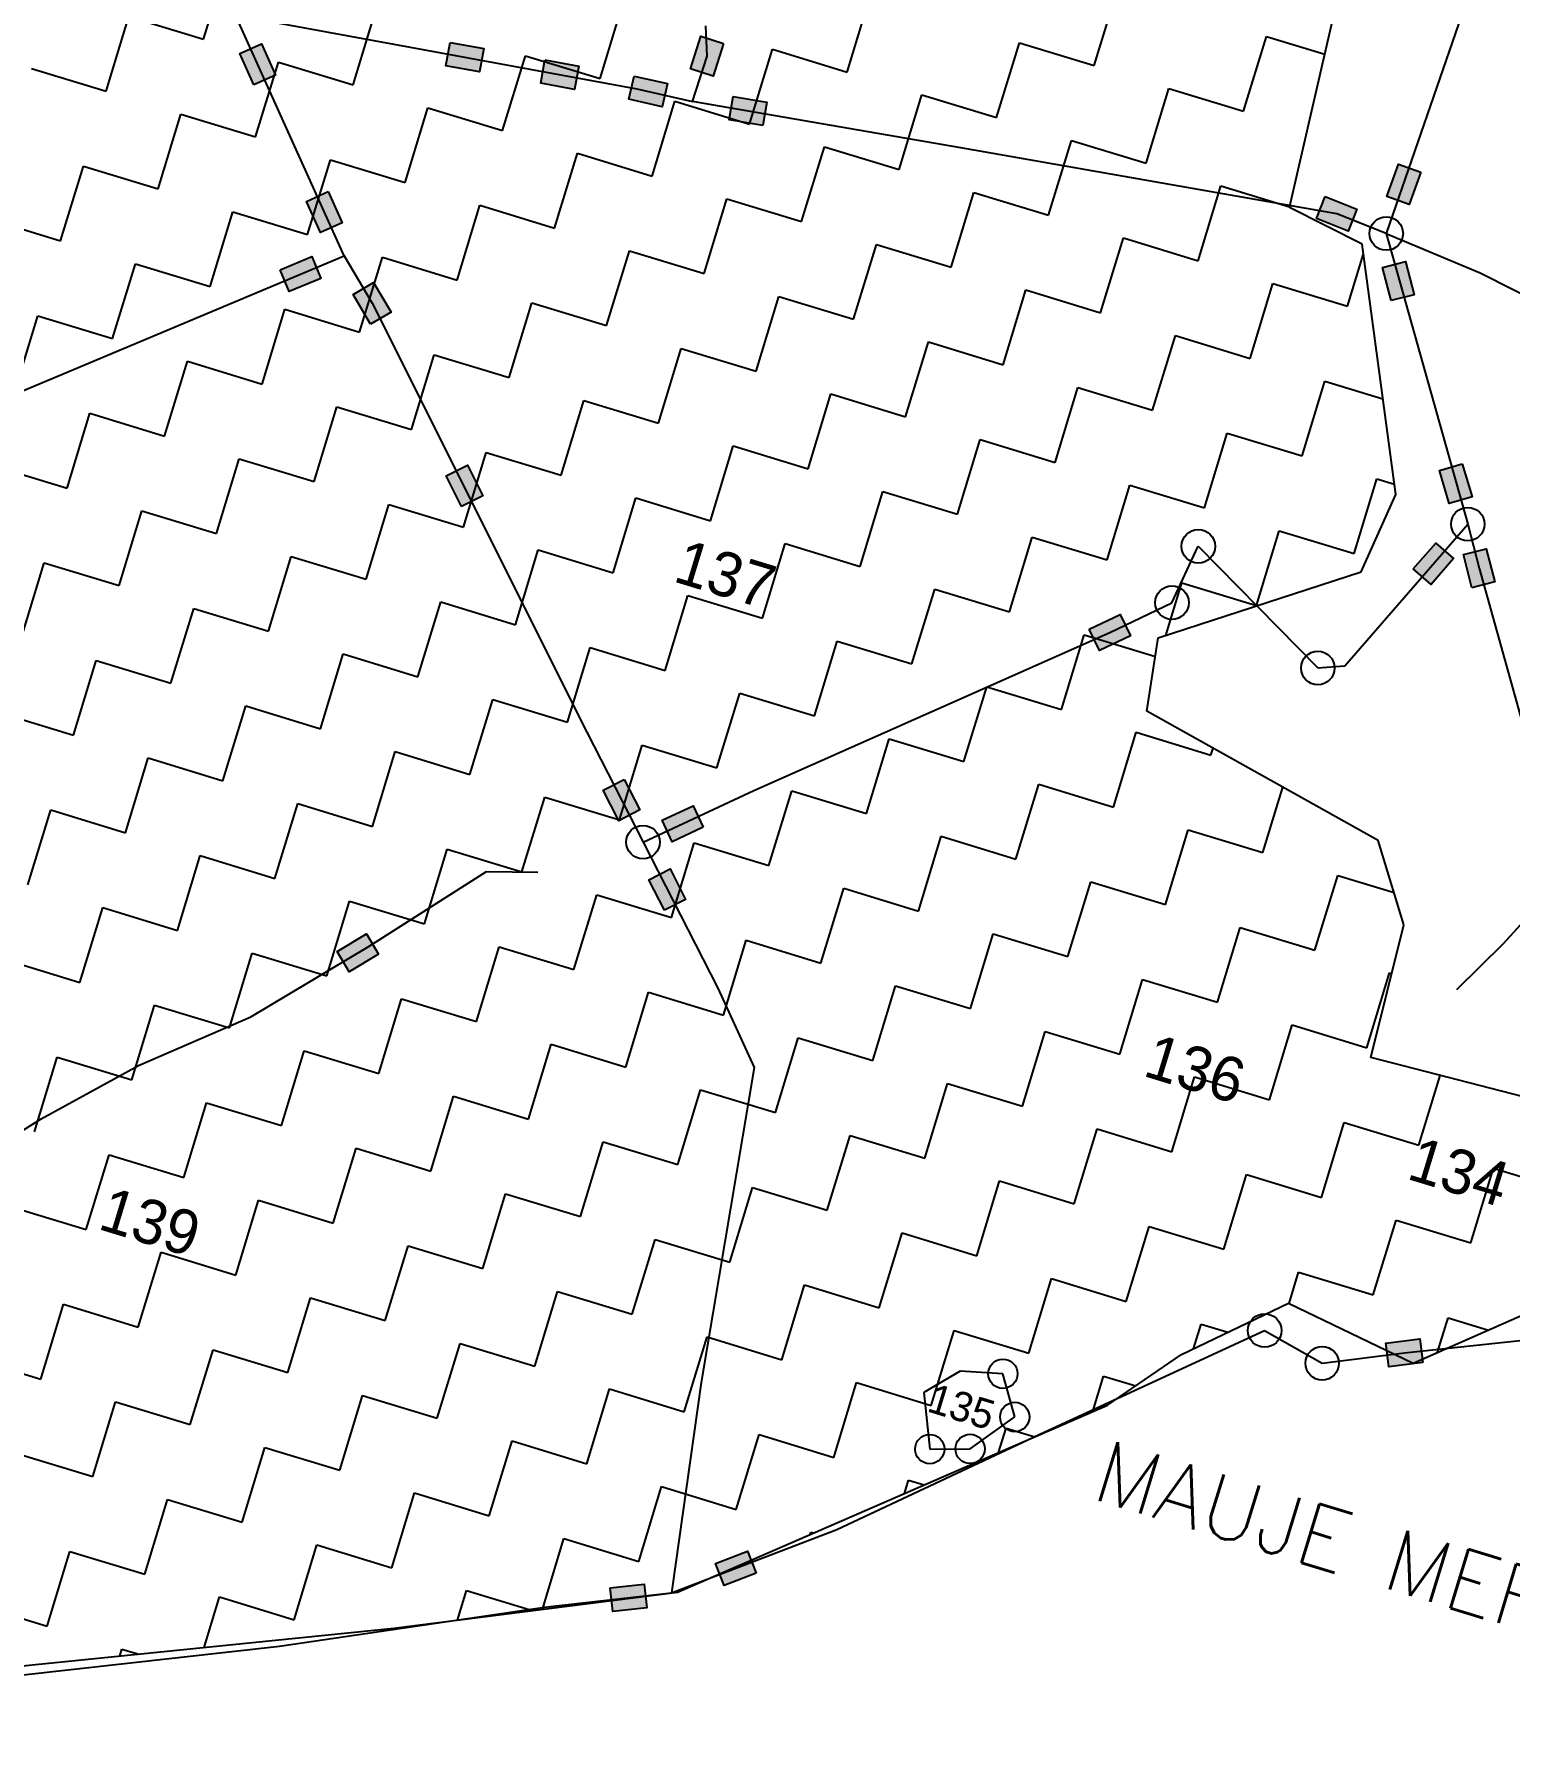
# Model space of a CAD drawing. Header units: metres. Extents: x 317586 to 322617, y 1862238 to 1866178.
# Drawn here: x 318844 to 319474, y 1862250 to 1862983 of the extents above; entities that cross this region are included whole.
import ezdxf

# ---------------------------------------------------------------- set-up
doc = ezdxf.new("R2010")
doc.units = ezdxf.units.M
for name, color, linetype in [('LINE_WATER', 4, 'Continuous'), ('POLY_HATCH', 12, 'Continuous'), ('POLY_PARCEL', 6, 'Continuous'), ('TEXT_MAPOUT', 7, 'Continuous'), ('TEXT_PARCEL', 7, 'Continuous'), ('V_BOUND_LINE', 7, 'Continuous')]:
    doc.layers.add(name, color=color, linetype=linetype)
doc.styles.get("Standard").update_dxf_attribs({"font": 'simplex.shx'})
doc.styles.add('TEXT_MAP', font='')
doc.styles.get('TEXT_MAP').set_extended_font_data('Kruti Dev 050')

msp = doc.modelspace()

# ---------------------------------------------------------------- hatches: boundary and pattern name
for points in [[(318940.78, 1862979.19), (318931.56, 1862975.03), (318937.57, 1862961.71), (318946.79, 1862965.87)], [(319033.83, 1862967.19), (319035.65, 1862977.14), (319021.27, 1862979.78), (319019.45, 1862969.83)], [(319123.94, 1862968.48), (319133.58, 1862965.42), (319138.01, 1862979.35), (319128.37, 1862982.42)], [(319074.37, 1862959.75), (319076.19, 1862969.7), (319061.81, 1862972.34), (319059.98, 1862962.39)], [(319111.85, 1862952.36), (319114.09, 1862962.22), (319099.83, 1862965.46), (319097.59, 1862955.6)], [(319142.11, 1862956.74), (319140.39, 1862946.78), (319154.8, 1862944.3), (319156.52, 1862954.26)], [(319421.19, 1862914.06), (319430.72, 1862910.66), (319435.63, 1862924.43), (319426.11, 1862927.83)], [(318966.04, 1862898.64), (318975.26, 1862902.8), (318969.24, 1862916.12), (318960.02, 1862911.96)], [(319404.68, 1862899.28), (319408.43, 1862908.67), (319394.85, 1862914.09), (319391.1, 1862904.7)], [(318966.14, 1862879.12), (318962.22, 1862888.45), (318948.74, 1862882.79), (318952.66, 1862873.46)], [(319429.17, 1862886.3), (319419.36, 1862883.81), (319422.97, 1862869.64), (319432.77, 1862872.13)], [(318988.66, 1862877.35), (318979.95, 1862872.21), (318987.39, 1862859.62), (318996.09, 1862864.77)], [(319028.74, 1862799.38), (319019.68, 1862794.88), (319026.19, 1862781.78), (319035.25, 1862786.28)], [(319447.84, 1862783.11), (319457.54, 1862785.98), (319453.39, 1862800), (319443.7, 1862797.13)], [(319449.66, 1862759.58), (319442.02, 1862766.21), (319432.44, 1862755.17), (319440.08, 1862748.53)], [(319463.63, 1862763.79), (319453.83, 1862761.29), (319457.45, 1862747.12), (319467.25, 1862749.62)], [(319311.68, 1862726.64), (319307.31, 1862735.76), (319294.13, 1862729.44), (319298.5, 1862720.32)], [(319093.31, 1862647.75), (319102.31, 1862652.35), (319095.65, 1862665.37), (319086.65, 1862660.76)], [(319111.79, 1862647.97), (319116.05, 1862638.8), (319129.31, 1862644.96), (319125.04, 1862654.13)], [(319115.18, 1862627.19), (319106.18, 1862622.59), (319112.83, 1862609.57), (319121.84, 1862614.18)], [(318973.05, 1862591.99), (318978.24, 1862583.31), (318990.79, 1862590.81), (318985.6, 1862599.49)], [(319420.81, 1862424.84), (319422.08, 1862414.81), (319436.58, 1862416.65), (319435.31, 1862426.69)], [(319134.63, 1862330.91), (319138.26, 1862321.47), (319151.91, 1862326.71), (319148.28, 1862336.16)], [(319105.27, 1862312), (319104.14, 1862322.05), (319089.61, 1862320.42), (319090.74, 1862310.37)]]:
    msp.add_hatch(color=256).paths.add_polyline_path(points)

# ---------------------------------------------------------------- linework, layer by layer
for points in [[(318937.57, 1862961.71), (318931.56, 1862975.03), (318940.78, 1862979.19), (318946.79, 1862965.87)], [(319021.27, 1862979.78), (319035.65, 1862977.14), (319033.83, 1862967.19), (319019.45, 1862969.83)], [(319138.01, 1862979.35), (319133.58, 1862965.42), (319123.94, 1862968.48), (319128.37, 1862982.42)], [(319061.81, 1862972.34), (319076.19, 1862969.7), (319074.37, 1862959.75), (319059.98, 1862962.39)], [(319099.83, 1862965.46), (319114.09, 1862962.22), (319111.85, 1862952.36), (319097.59, 1862955.6)], [(319154.8, 1862944.3), (319140.39, 1862946.78), (319142.11, 1862956.74), (319156.52, 1862954.26)], [(319435.63, 1862924.43), (319430.72, 1862910.66), (319421.19, 1862914.06), (319426.11, 1862927.83)], [(318969.24, 1862916.12), (318975.26, 1862902.8), (318966.04, 1862898.64), (318960.02, 1862911.96)], [(319394.85, 1862914.09), (319408.43, 1862908.67), (319404.68, 1862899.28), (319391.1, 1862904.7)], [(318948.74, 1862882.79), (318962.22, 1862888.45), (318966.14, 1862879.12), (318952.66, 1862873.46)], [(319422.97, 1862869.64), (319419.36, 1862883.81), (319429.17, 1862886.3), (319432.77, 1862872.13)], [(318987.39, 1862859.62), (318979.95, 1862872.21), (318988.66, 1862877.35), (318996.09, 1862864.77)], [(319026.19, 1862781.78), (319019.68, 1862794.88), (319028.74, 1862799.38), (319035.25, 1862786.28)], [(319453.39, 1862800), (319457.54, 1862785.98), (319447.84, 1862783.11), (319443.7, 1862797.13)], [(319432.44, 1862755.17), (319442.02, 1862766.21), (319449.66, 1862759.58), (319440.08, 1862748.53)], [(319457.45, 1862747.12), (319453.83, 1862761.29), (319463.63, 1862763.79), (319467.25, 1862749.62)], [(319294.13, 1862729.44), (319307.31, 1862735.76), (319311.68, 1862726.64), (319298.5, 1862720.32)], [(319095.65, 1862665.37), (319102.31, 1862652.35), (319093.31, 1862647.75), (319086.65, 1862660.76)], [(319129.31, 1862644.96), (319116.05, 1862638.8), (319111.79, 1862647.97), (319125.04, 1862654.13)], [(319112.83, 1862609.57), (319106.18, 1862622.59), (319115.18, 1862627.19), (319121.84, 1862614.18)], [(318990.79, 1862590.81), (318978.24, 1862583.31), (318973.05, 1862591.99), (318985.6, 1862599.49)], [(319436.58, 1862416.65), (319422.08, 1862414.81), (319420.81, 1862424.84), (319435.31, 1862426.69)], [(319151.91, 1862326.71), (319138.26, 1862321.47), (319134.63, 1862330.91), (319148.28, 1862336.16)], [(319089.61, 1862320.42), (319104.14, 1862322.05), (319105.27, 1862312), (319090.74, 1862310.37)]]:
    msp.add_lwpolyline(points, close=True)
for centre, radius in [((319420.92, 1862898.24), 7.15), ((319455.73, 1862774.28), 7.15), ((319340.7, 1862764.82), 7.15), ((319329.44, 1862740.77), 7.15), ((319391.7, 1862712.9), 7.15), ((319103.66, 1862638.61), 7.15), ((319369.01, 1862430.26), 7.15), ((319393.57, 1862416.28), 7.15), ((319257.26, 1862411.79), 6.26), ((319262.34, 1862393.36), 6.26), ((319226.07, 1862379.66), 6.26), ((319243.27, 1862379.76), 6.26)]:
    msp.add_circle(centre, radius)
at = {"layer": 'LINE_WATER'}
for p, q in [((318986.28, 1862594.01), (319036.91, 1862626.01)), ((319036.91, 1862626.01), (319058.72, 1862625.75)), ((319470.92, 1862595.42), (319497.01, 1862623.92)), ((318936.3, 1862564.14), (318986.28, 1862594.01)), ((319451.07, 1862575.75), (319470.92, 1862595.42)), ((318888.31, 1862543.34), (318936.3, 1862564.14)), ((318846.7, 1862520.6), (318888.31, 1862543.34)), ((318804.26, 1862493.85), (318846.7, 1862520.6))]:
    msp.add_line(p, q, dxfattribs=at)
at = {"layer": 'POLY_HATCH'}
for p, q in [((319379.55, 1862909.39), (319414.35, 1863059.5)), ((319410.68, 1862893.67), (319379.55, 1862909.39)), ((319424.98, 1862786.87), (319410.68, 1862893.67)), ((319410.25, 1862753.91), (319424.98, 1862786.87)), ((319323.57, 1862725.71), (319410.25, 1862753.91)), ((319318.72, 1862694.42), (319323.57, 1862725.71)), ((319417.52, 1862639.35), (319318.72, 1862694.42)), ((319428.39, 1862603.27), (319417.52, 1862639.35)), ((319414.28, 1862546.72), (319428.39, 1862603.27)), ((319479.47, 1862529.98), (319414.28, 1862546.72)), ((319333.5, 1862419.98), (319379.24, 1862441.93)), ((319379.24, 1862441.93), (319432.36, 1862416.38)), ((319432.36, 1862416.38), (319482.82, 1862438.46)), ((319301.94, 1862398.39), (319333.5, 1862419.98)), ((319118.32, 1862318.58), (319301.94, 1862398.39)), ((318997.35, 1862303.24), (319118.32, 1862318.58)), ((318766.89, 1862279.84), (318997.35, 1862303.24))]:
    msp.add_line(p, q, dxfattribs=at)
at = {"layer": 'POLY_HATCH', "linetype": 'Continuous'}
for p, q in [((318916.11, 1862981.11), (318925.83, 1863013.01)), ((319296.24, 1862969.89), (319305.96, 1863001.8)), ((319085.36, 1862964.41), (319095.08, 1862996.31)), ((319190.8, 1862967.15), (319200.52, 1862999.06)), ((318874.49, 1862958.92), (318884.21, 1862990.83)), ((318884.21, 1862990.83), (318916.11, 1862981.11)), ((318979.92, 1862961.66), (318989.65, 1862993.57)), ((319254.61, 1862947.71), (319264.33, 1862979.62)), ((319264.33, 1862979.62), (319296.24, 1862969.89)), ((319360.05, 1862950.45), (319369.77, 1862982.36)), ((319369.77, 1862982.36), (319394.7, 1862974.76)), ((319043.74, 1862942.22), (319053.46, 1862974.13)), ((319053.46, 1862974.13), (319085.36, 1862964.41)), ((319149.17, 1862944.97), (319158.9, 1862976.87)), ((319158.9, 1862976.87), (319190.8, 1862967.15)), ((318842.58, 1862968.64), (318874.49, 1862958.92)), ((318938.3, 1862939.48), (318948.02, 1862971.38)), ((318948.02, 1862971.38), (318979.92, 1862961.66)), ((319212.99, 1862925.52), (319222.71, 1862957.43)), ((319222.71, 1862957.43), (319254.61, 1862947.71)), ((319318.43, 1862928.27), (319328.15, 1862960.17)), ((319328.15, 1862960.17), (319360.05, 1862950.45)), ((319002.11, 1862920.04), (319011.83, 1862951.94)), ((319011.83, 1862951.94), (319043.74, 1862942.22)), ((319107.55, 1862922.78), (319117.27, 1862954.69)), ((319117.27, 1862954.69), (319149.17, 1862944.97)), ((318896.67, 1862917.29), (318906.39, 1862949.2)), ((318906.39, 1862949.2), (318938.3, 1862939.48)), ((319171.36, 1862903.34), (319181.08, 1862935.25)), ((319181.08, 1862935.25), (319212.99, 1862925.52)), ((319276.8, 1862906.08), (319286.52, 1862937.99)), ((319286.52, 1862937.99), (319318.43, 1862928.27)), ((318960.48, 1862897.85), (318970.2, 1862929.76)), ((318970.2, 1862929.76), (319002.11, 1862920.04)), ((319065.92, 1862900.6), (319075.64, 1862932.5)), ((319075.64, 1862932.5), (319107.55, 1862922.78)), ((318855.04, 1862895.11), (318864.77, 1862927.01)), ((318864.77, 1862927.01), (318896.67, 1862917.29)), ((319129.73, 1862881.15), (319139.45, 1862913.06)), ((319139.45, 1862913.06), (319171.36, 1862903.34)), ((319235.17, 1862883.9), (319244.89, 1862915.8)), ((319244.89, 1862915.8), (319276.8, 1862906.08)), ((319340.61, 1862886.64), (319350.33, 1862918.55)), ((319350.33, 1862918.55), (319379.6, 1862909.63)), ((318918.86, 1862875.67), (318928.58, 1862907.57)), ((318928.58, 1862907.57), (318960.48, 1862897.85)), ((319024.29, 1862878.41), (319034.02, 1862910.32)), ((319034.02, 1862910.32), (319065.92, 1862900.6)), ((318823.14, 1862904.83), (318855.04, 1862895.11)), ((319193.55, 1862861.71), (319203.27, 1862893.62)), ((319203.27, 1862893.62), (319235.17, 1862883.9)), ((319298.98, 1862864.46), (319308.7, 1862896.36)), ((319308.7, 1862896.36), (319340.61, 1862886.64)), ((318877.23, 1862853.48), (318886.95, 1862885.39)), ((318886.95, 1862885.39), (318918.86, 1862875.67)), ((318982.67, 1862856.23), (318992.39, 1862888.13)), ((318992.39, 1862888.13), (319024.29, 1862878.41)), ((319088.11, 1862858.97), (319097.83, 1862890.87)), ((319097.83, 1862890.87), (319129.73, 1862881.15)), ((319404.42, 1862867.2), (319411.23, 1862889.54)), ((319362.8, 1862845.01), (319372.52, 1862876.92)), ((319372.52, 1862876.92), (319404.42, 1862867.2)), ((319151.92, 1862839.53), (319161.64, 1862871.43)), ((319161.64, 1862871.43), (319193.55, 1862861.71)), ((319257.36, 1862842.27), (319267.08, 1862874.18)), ((319267.08, 1862874.18), (319298.98, 1862864.46)), ((318835.6, 1862831.3), (318845.32, 1862863.2)), ((318845.32, 1862863.2), (318877.23, 1862853.48)), ((318941.04, 1862834.04), (318950.76, 1862865.95)), ((318950.76, 1862865.95), (318982.67, 1862856.23)), ((319046.48, 1862836.78), (319056.2, 1862868.69)), ((319056.2, 1862868.69), (319088.11, 1862858.97)), ((319321.17, 1862822.83), (319330.89, 1862854.74)), ((319330.89, 1862854.74), (319362.8, 1862845.01)), ((319110.29, 1862817.34), (319120.01, 1862849.25)), ((319120.01, 1862849.25), (319151.92, 1862839.53)), ((319215.73, 1862820.09), (319225.45, 1862851.99)), ((319225.45, 1862851.99), (319257.36, 1862842.27)), ((318899.41, 1862811.86), (318909.14, 1862843.76)), ((318909.14, 1862843.76), (318941.04, 1862834.04)), ((319004.85, 1862814.6), (319014.57, 1862846.5)), ((319014.57, 1862846.5), (319046.48, 1862836.78)), ((319279.54, 1862800.64), (319289.26, 1862832.55)), ((319289.26, 1862832.55), (319321.17, 1862822.83)), ((319384.98, 1862803.39), (319394.7, 1862835.29)), ((319394.7, 1862835.29), (319419.51, 1862827.74)), ((319068.67, 1862795.16), (319078.39, 1862827.06)), ((319078.39, 1862827.06), (319110.29, 1862817.34)), ((319174.1, 1862797.9), (319183.82, 1862829.81)), ((319183.82, 1862829.81), (319215.73, 1862820.09)), ((318857.79, 1862789.67), (318867.51, 1862821.58)), ((318867.51, 1862821.58), (318899.41, 1862811.86)), ((318963.23, 1862792.41), (318972.95, 1862824.32)), ((318972.95, 1862824.32), (319004.85, 1862814.6)), ((319343.35, 1862781.2), (319353.07, 1862813.11)), ((319353.07, 1862813.11), (319384.98, 1862803.39)), ((319027.04, 1862772.97), (319036.76, 1862804.88)), ((319036.76, 1862804.88), (319068.67, 1862795.16)), ((319132.48, 1862775.72), (319142.2, 1862807.62)), ((319142.2, 1862807.62), (319174.1, 1862797.9)), ((319237.92, 1862778.46), (319247.64, 1862810.36)), ((319247.64, 1862810.36), (319279.54, 1862800.64)), ((318825.88, 1862799.39), (318857.79, 1862789.67)), ((318921.6, 1862770.23), (318931.32, 1862802.13)), ((318931.32, 1862802.13), (318963.23, 1862792.41)), ((319301.73, 1862759.02), (319311.45, 1862790.92)), ((319311.45, 1862790.92), (319343.35, 1862781.2)), ((319407.17, 1862761.76), (319416.89, 1862793.67)), ((319416.89, 1862793.67), (319424.38, 1862791.38)), ((318985.41, 1862750.79), (318995.13, 1862782.69)), ((318995.13, 1862782.69), (319027.04, 1862772.97)), ((319090.85, 1862753.53), (319100.57, 1862785.44)), ((319100.57, 1862785.44), (319132.48, 1862775.72)), ((319196.29, 1862756.27), (319206.01, 1862788.18)), ((319206.01, 1862788.18), (319237.92, 1862778.46)), ((318879.97, 1862748.04), (318889.69, 1862779.95)), ((318889.69, 1862779.95), (318921.6, 1862770.23)), ((319260.1, 1862736.83), (319269.82, 1862768.74)), ((319269.82, 1862768.74), (319301.73, 1862759.02)), ((319365.54, 1862739.58), (319375.26, 1862771.48)), ((319375.26, 1862771.48), (319407.17, 1862761.76)), ((318943.78, 1862728.6), (318953.51, 1862760.51)), ((318953.51, 1862760.51), (318985.41, 1862750.79)), ((319049.22, 1862731.35), (319058.94, 1862763.25)), ((319058.94, 1862763.25), (319090.85, 1862753.53)), ((319154.66, 1862734.09), (319164.38, 1862765.99)), ((319164.38, 1862765.99), (319196.29, 1862756.27)), ((318838.35, 1862725.86), (318848.07, 1862757.76)), ((318848.07, 1862757.76), (318879.97, 1862748.04)), ((319218.47, 1862714.65), (319228.19, 1862746.55)), ((319228.19, 1862746.55), (319260.1, 1862736.83)), ((319326.76, 1862726.75), (319333.63, 1862749.3)), ((319333.63, 1862749.3), (319365.54, 1862739.58)), ((318902.16, 1862706.42), (318911.88, 1862738.32)), ((318911.88, 1862738.32), (318943.78, 1862728.6)), ((319007.6, 1862709.16), (319017.32, 1862741.07)), ((319017.32, 1862741.07), (319049.22, 1862731.35)), ((319113.04, 1862711.9), (319122.76, 1862743.81)), ((319122.76, 1862743.81), (319154.66, 1862734.09)), ((319176.85, 1862692.46), (319186.57, 1862724.37)), ((319186.57, 1862724.37), (319218.47, 1862714.65)), ((319282.29, 1862695.21), (319292.01, 1862727.11)), ((319292.01, 1862727.11), (319322.36, 1862717.87)), ((318860.53, 1862684.23), (318870.25, 1862716.14)), ((318870.25, 1862716.14), (318902.16, 1862706.42)), ((318965.97, 1862686.98), (318975.69, 1862718.88)), ((318975.69, 1862718.88), (319007.6, 1862709.16)), ((319071.41, 1862689.72), (319081.13, 1862721.62)), ((319081.13, 1862721.62), (319113.04, 1862711.9)), ((319135.22, 1862670.28), (319144.94, 1862702.18)), ((319144.94, 1862702.18), (319176.85, 1862692.46)), ((319240.66, 1862673.02), (319250.38, 1862704.93)), ((319250.38, 1862704.93), (319282.29, 1862695.21)), ((318828.63, 1862693.95), (318860.53, 1862684.23)), ((318924.34, 1862664.79), (318934.06, 1862696.7)), ((318934.06, 1862696.7), (318965.97, 1862686.98)), ((319029.78, 1862667.53), (319039.5, 1862699.44)), ((319039.5, 1862699.44), (319071.41, 1862689.72)), ((319093.59, 1862648.09), (319103.31, 1862680)), ((319103.31, 1862680), (319135.22, 1862670.28)), ((319199.03, 1862650.84), (319208.75, 1862682.74)), ((319208.75, 1862682.74), (319240.66, 1862673.02)), ((319304.47, 1862653.58), (319314.19, 1862685.48)), ((319314.19, 1862685.48), (319346.1, 1862675.76)), ((319346.1, 1862675.76), (319346.98, 1862678.67)), ((318882.72, 1862642.61), (318892.44, 1862674.51)), ((318892.44, 1862674.51), (318924.34, 1862664.79)), ((318988.16, 1862645.35), (318997.88, 1862677.25)), ((318997.88, 1862677.25), (319029.78, 1862667.53)), ((319051.97, 1862625.91), (319061.69, 1862657.81)), ((319061.69, 1862657.81), (319093.59, 1862648.09)), ((319157.41, 1862628.65), (319167.13, 1862660.56)), ((319167.13, 1862660.56), (319199.03, 1862650.84)), ((319262.84, 1862631.39), (319272.56, 1862663.3)), ((319272.56, 1862663.3), (319304.47, 1862653.58)), ((319368.28, 1862634.14), (319376.79, 1862662.06)), ((318841.09, 1862620.42), (318850.81, 1862652.33)), ((318850.81, 1862652.33), (318882.72, 1862642.61)), ((318946.53, 1862623.16), (318956.25, 1862655.07)), ((318956.25, 1862655.07), (318988.16, 1862645.35)), ((319326.66, 1862611.95), (319336.38, 1862643.86)), ((319336.38, 1862643.86), (319368.28, 1862634.14)), ((319010.34, 1862603.72), (319020.06, 1862635.63)), ((319020.06, 1862635.63), (319051.97, 1862625.91)), ((319115.78, 1862606.47), (319125.5, 1862638.37)), ((319125.5, 1862638.37), (319157.41, 1862628.65)), ((319221.22, 1862609.21), (319230.94, 1862641.11)), ((319230.94, 1862641.11), (319262.84, 1862631.39)), ((318904.9, 1862600.98), (318914.62, 1862632.88)), ((318914.62, 1862632.88), (318946.53, 1862623.16)), ((319285.03, 1862589.77), (319294.75, 1862621.67)), ((319294.75, 1862621.67), (319326.66, 1862611.95)), ((319390.47, 1862592.51), (319400.19, 1862624.42)), ((319400.19, 1862624.42), (319424.23, 1862617.09)), ((318968.71, 1862581.54), (318978.43, 1862613.44)), ((318978.43, 1862613.44), (319010.34, 1862603.72)), ((319074.15, 1862584.28), (319083.87, 1862616.19)), ((319083.87, 1862616.19), (319115.78, 1862606.47)), ((319179.59, 1862587.02), (319189.31, 1862618.93)), ((319189.31, 1862618.93), (319221.22, 1862609.21)), ((318863.28, 1862578.79), (318873, 1862610.7)), ((318873, 1862610.7), (318904.9, 1862600.98)), ((319243.4, 1862567.58), (319253.12, 1862599.49)), ((319253.12, 1862599.49), (319285.03, 1862589.77)), ((319348.84, 1862570.33), (319358.56, 1862602.23)), ((319358.56, 1862602.23), (319390.47, 1862592.51)), ((318927.09, 1862559.35), (318936.81, 1862591.26)), ((318936.81, 1862591.26), (318968.71, 1862581.54)), ((319032.53, 1862562.1), (319042.25, 1862594)), ((319042.25, 1862594), (319074.15, 1862584.28)), ((319137.96, 1862564.84), (319147.68, 1862596.74)), ((319147.68, 1862596.74), (319179.59, 1862587.02)), ((318831.37, 1862588.51), (318863.28, 1862578.79)), ((319201.78, 1862545.4), (319211.5, 1862577.3)), ((319211.5, 1862577.3), (319243.4, 1862567.58)), ((319307.21, 1862548.14), (319316.93, 1862580.05)), ((319316.93, 1862580.05), (319348.84, 1862570.33)), ((319412.65, 1862550.88), (319422.37, 1862582.79)), ((319422.37, 1862582.79), (319423.22, 1862582.53)), ((318885.46, 1862537.17), (318895.18, 1862569.07)), ((318895.18, 1862569.07), (318927.09, 1862559.35)), ((318990.9, 1862539.91), (319000.62, 1862571.82)), ((319000.62, 1862571.82), (319032.53, 1862562.1)), ((319096.34, 1862542.65), (319106.06, 1862574.56)), ((319106.06, 1862574.56), (319137.96, 1862564.84)), ((319160.15, 1862523.21), (319169.87, 1862555.12)), ((319169.87, 1862555.12), (319201.78, 1862545.4)), ((319265.59, 1862525.96), (319275.31, 1862557.86)), ((319275.31, 1862557.86), (319307.21, 1862548.14)), ((319371.03, 1862528.7), (319380.75, 1862560.6)), ((319380.75, 1862560.6), (319412.65, 1862550.88)), ((318843.83, 1862514.98), (318853.55, 1862546.89)), ((318853.55, 1862546.89), (318885.46, 1862537.17)), ((318949.27, 1862517.73), (318958.99, 1862549.63)), ((318958.99, 1862549.63), (318990.9, 1862539.91)), ((319054.71, 1862520.47), (319064.43, 1862552.37)), ((319064.43, 1862552.37), (319096.34, 1862542.65)), ((319118.52, 1862501.03), (319128.24, 1862532.93)), ((319128.24, 1862532.93), (319160.15, 1862523.21)), ((319223.96, 1862503.77), (319233.68, 1862535.68)), ((319233.68, 1862535.68), (319265.59, 1862525.96)), ((319329.4, 1862506.51), (319339.12, 1862538.42)), ((319339.12, 1862538.42), (319371.03, 1862528.7)), ((319434.84, 1862509.26), (319443.93, 1862539.11)), ((318907.65, 1862495.54), (318917.37, 1862527.45)), ((318917.37, 1862527.45), (318949.27, 1862517.73)), ((319013.08, 1862498.28), (319022.8, 1862530.19)), ((319022.8, 1862530.19), (319054.71, 1862520.47)), ((319393.21, 1862487.07), (319402.93, 1862518.98)), ((319402.93, 1862518.98), (319434.84, 1862509.26)), ((319076.9, 1862478.84), (319086.62, 1862510.75)), ((319086.62, 1862510.75), (319118.52, 1862501.03)), ((319182.33, 1862481.59), (319192.05, 1862513.49)), ((319192.05, 1862513.49), (319223.96, 1862503.77)), ((319287.77, 1862484.33), (319297.49, 1862516.23)), ((319297.49, 1862516.23), (319329.4, 1862506.51)), ((318866.02, 1862473.36), (318875.74, 1862505.26)), ((318875.74, 1862505.26), (318907.65, 1862495.54)), ((318971.46, 1862476.1), (318981.18, 1862508)), ((318981.18, 1862508), (319013.08, 1862498.28)), ((319351.58, 1862464.89), (319361.3, 1862496.79)), ((319361.3, 1862496.79), (319393.21, 1862487.07)), ((319457.02, 1862467.63), (319466.74, 1862499.54)), ((319466.74, 1862499.54), (319498.65, 1862489.82)), ((319035.27, 1862456.66), (319044.99, 1862488.56)), ((319044.99, 1862488.56), (319076.9, 1862478.84)), ((319140.71, 1862459.4), (319150.43, 1862491.31)), ((319150.43, 1862491.31), (319182.33, 1862481.59)), ((319246.15, 1862462.14), (319255.87, 1862494.05)), ((319255.87, 1862494.05), (319287.77, 1862484.33)), ((318834.11, 1862483.08), (318866.02, 1862473.36)), ((318929.83, 1862453.91), (318939.55, 1862485.82)), ((318939.55, 1862485.82), (318971.46, 1862476.1)), ((319309.96, 1862442.7), (319319.68, 1862474.61)), ((319319.68, 1862474.61), (319351.58, 1862464.89)), ((319415.4, 1862445.45), (319425.12, 1862477.35)), ((319425.12, 1862477.35), (319457.02, 1862467.63)), ((318993.64, 1862434.47), (319003.36, 1862466.38)), ((319003.36, 1862466.38), (319035.27, 1862456.66)), ((319099.08, 1862437.22), (319108.8, 1862469.12)), ((319108.8, 1862469.12), (319140.71, 1862459.4)), ((319204.52, 1862439.96), (319214.24, 1862471.86)), ((319214.24, 1862471.86), (319246.15, 1862462.14)), ((318888.2, 1862431.73), (318897.92, 1862463.63)), ((318897.92, 1862463.63), (318929.83, 1862453.91)), ((319268.33, 1862420.52), (319278.05, 1862452.42)), ((319278.05, 1862452.42), (319309.96, 1862442.7)), ((319379.43, 1862441.84), (319383.49, 1862455.17)), ((319383.49, 1862455.17), (319415.4, 1862445.45)), ((318952.02, 1862412.29), (318961.74, 1862444.19)), ((318961.74, 1862444.19), (318993.64, 1862434.47)), ((319057.45, 1862415.03), (319067.17, 1862446.94)), ((319067.17, 1862446.94), (319099.08, 1862437.22)), ((319162.89, 1862417.77), (319172.61, 1862449.68)), ((319172.61, 1862449.68), (319204.52, 1862439.96)), ((318846.58, 1862409.54), (318856.3, 1862441.45)), ((318856.3, 1862441.45), (318888.2, 1862431.73)), ((319226.7, 1862398.33), (319236.42, 1862430.24)), ((319236.42, 1862430.24), (319268.33, 1862420.52)), ((319338.66, 1862422.45), (319341.86, 1862432.98)), ((319341.86, 1862432.98), (319353.32, 1862429.49)), ((319442.8, 1862420.95), (319447.3, 1862435.72)), ((319447.3, 1862435.72), (319464.55, 1862430.47)), ((318910.39, 1862390.1), (318920.11, 1862422.01)), ((318920.11, 1862422.01), (318952.02, 1862412.29)), ((319015.83, 1862392.85), (319025.55, 1862424.75)), ((319025.55, 1862424.75), (319057.45, 1862415.03)), ((319121.27, 1862395.59), (319130.99, 1862427.49)), ((319130.99, 1862427.49), (319162.89, 1862417.77)), ((318814.67, 1862419.26), (318846.58, 1862409.54)), ((319185.08, 1862376.15), (319194.8, 1862408.05)), ((319194.8, 1862408.05), (319226.7, 1862398.33)), ((319295.62, 1862395.64), (319300.24, 1862410.8)), ((319300.24, 1862410.8), (319313.96, 1862406.61)), ((318974.2, 1862370.66), (318983.92, 1862402.57)), ((318983.92, 1862402.57), (319015.83, 1862392.85)), ((319079.64, 1862373.4), (319089.36, 1862405.31)), ((319089.36, 1862405.31), (319121.27, 1862395.59)), ((318868.76, 1862367.92), (318878.48, 1862399.82)), ((318878.48, 1862399.82), (318910.39, 1862390.1)), ((319143.45, 1862353.96), (319153.17, 1862385.87)), ((319153.17, 1862385.87), (319185.08, 1862376.15)), ((319255.43, 1862378.18), (319258.61, 1862388.61)), ((319258.61, 1862388.61), (319270.85, 1862384.88)), ((318932.57, 1862348.48), (318942.29, 1862380.38)), ((318942.29, 1862380.38), (318974.2, 1862370.66)), ((319038.01, 1862351.22), (319047.73, 1862383.12)), ((319047.73, 1862383.12), (319079.64, 1862373.4)), ((318836.86, 1862377.64), (318868.76, 1862367.92)), ((319101.82, 1862331.78), (319111.54, 1862363.68)), ((319111.54, 1862363.68), (319143.45, 1862353.96)), ((319215.24, 1862360.71), (319216.98, 1862366.43)), ((319216.98, 1862366.43), (319223.69, 1862364.38)), ((318890.95, 1862326.29), (318900.67, 1862358.2)), ((318900.67, 1862358.2), (318932.57, 1862348.48)), ((318996.39, 1862329.03), (319006.11, 1862360.94)), ((319006.11, 1862360.94), (319038.01, 1862351.22)), ((319060.71, 1862311.28), (319069.92, 1862341.5)), ((319069.92, 1862341.5), (319101.82, 1862331.78)), ((319175.05, 1862343.24), (319175.36, 1862344.24)), ((319175.36, 1862344.24), (319176.53, 1862343.88)), ((318849.32, 1862304.11), (318859.04, 1862336.01)), ((318859.04, 1862336.01), (318890.95, 1862326.29)), ((318954.76, 1862306.85), (318964.48, 1862338.75)), ((318964.48, 1862338.75), (318996.39, 1862329.03)), ((319024.44, 1862306.68), (319028.29, 1862319.31)), ((319028.29, 1862319.31), (319056.44, 1862310.74)), ((318817.41, 1862313.83), (318849.32, 1862304.11)), ((318916.29, 1862295.01), (318922.85, 1862316.57)), ((318922.85, 1862316.57), (318954.76, 1862306.85)), ((318880.3, 1862291.36), (318881.23, 1862294.38)), ((318881.23, 1862294.38), (318888.44, 1862292.19))]:
    msp.add_line(p, q, dxfattribs=at)
at = {"layer": 'POLY_PARCEL'}
for p, q in [((319467.09, 1863031.9), (319420.92, 1862898.24)), ((318929.74, 1862991.35), (318997.33, 1862979.03)), ((318976.04, 1862888.76), (318929.74, 1862991.35)), ((319130.98, 1862973.92), (319130.48, 1862986.9)), ((318997.33, 1862979.03), (319101.06, 1862960)), ((319124.83, 1862954.59), (319130.98, 1862973.92)), ((319101.06, 1862960), (319124.83, 1862954.59)), ((319239.35, 1862934.88), (319124.83, 1862954.59)), ((319399.77, 1862906.68), (319239.35, 1862934.88)), ((319420.92, 1862898.24), (319399.77, 1862906.68)), ((319420.92, 1862898.24), (319455.73, 1862774.28)), ((319420.92, 1862898.24), (319461, 1862881.48)), ((318812, 1862819.9), (318976.04, 1862888.76)), ((318976.04, 1862888.76), (318988.02, 1862868.49)), ((319461, 1862881.48), (319540.87, 1862840.92)), ((318988.02, 1862868.49), (319079.7, 1862685.46)), ((319403.25, 1862713.83), (319455.73, 1862774.28)), ((319455.73, 1862774.28), (319460.54, 1862755.46)), ((319329.44, 1862740.77), (319340.7, 1862764.82)), ((319340.7, 1862764.82), (319391.7, 1862712.9)), ((319460.54, 1862755.46), (319501.67, 1862607.97)), ((319302.91, 1862728.04), (319329.44, 1862740.77)), ((319150.95, 1862660.6), (319302.91, 1862728.04)), ((319391.7, 1862712.9), (319403.25, 1862713.83)), ((319079.7, 1862685.46), (319103.66, 1862638.61)), ((319103.66, 1862638.61), (319150.95, 1862660.6)), ((319103.66, 1862638.61), (319135.53, 1862576.3)), ((319135.53, 1862576.3), (319151.17, 1862542.48)), ((319151.17, 1862542.48), (319128.54, 1862408.02)), ((319128.54, 1862408.02), (319115.86, 1862318.28)), ((319238.99, 1862412.85), (319223.56, 1862403.77)), ((319257.26, 1862411.79), (319238.99, 1862412.85)), ((319262.34, 1862393.36), (319257.26, 1862411.79)), ((319223.56, 1862403.77), (319226.07, 1862379.66)), ((319243.27, 1862379.76), (319262.34, 1862393.36)), ((319226.07, 1862379.66), (319243.27, 1862379.76))]:
    msp.add_line(p, q, dxfattribs=at)
at = {"layer": 'V_BOUND_LINE'}
for p, q in [((319274.92, 1862386.82), (319369.01, 1862430.26)), ((319369.01, 1862430.26), (319393.57, 1862416.28)), ((319428.7, 1862420.75), (319518.06, 1862430.35)), ((319393.57, 1862416.28), (319428.7, 1862420.75)), ((319186.39, 1862345.39), (319274.92, 1862386.82)), ((319115.86, 1862318.28), (319186.39, 1862345.39)), ((318948.48, 1862295.61), (319061.66, 1862312.2)), ((319061.66, 1862312.2), (319115.86, 1862318.28)), ((318839.13, 1862283.43), (318948.48, 1862295.61))]:
    msp.add_line(p, q, dxfattribs=at)

# ---------------------------------------------------------------- texts
at = {"layer": 'TEXT_MAPOUT'}
msp.add_text('MAUJE MERVICHI SHIV', height=26.2629, rotation=343.0555, dxfattribs=at).set_placement((319294.36, 1862358.75))
at = {"layer": 'TEXT_PARCEL', "style": 'TEXT_MAP'}
for s, height, p in [('137', 18.909, (319115.96, 1862750.01)), ('136', 18.909, (319316.52, 1862539.06)), ('134', 18.909, (319429.11, 1862495.14)), ('139', 18.909, (318870.41, 1862473.74)), ('135', 12.606, (319224.38, 1862395.88))]:
    msp.add_text(s, height=height, rotation=343.0555, dxfattribs=at).set_placement(p)

doc.saveas('drawing.dxf')
